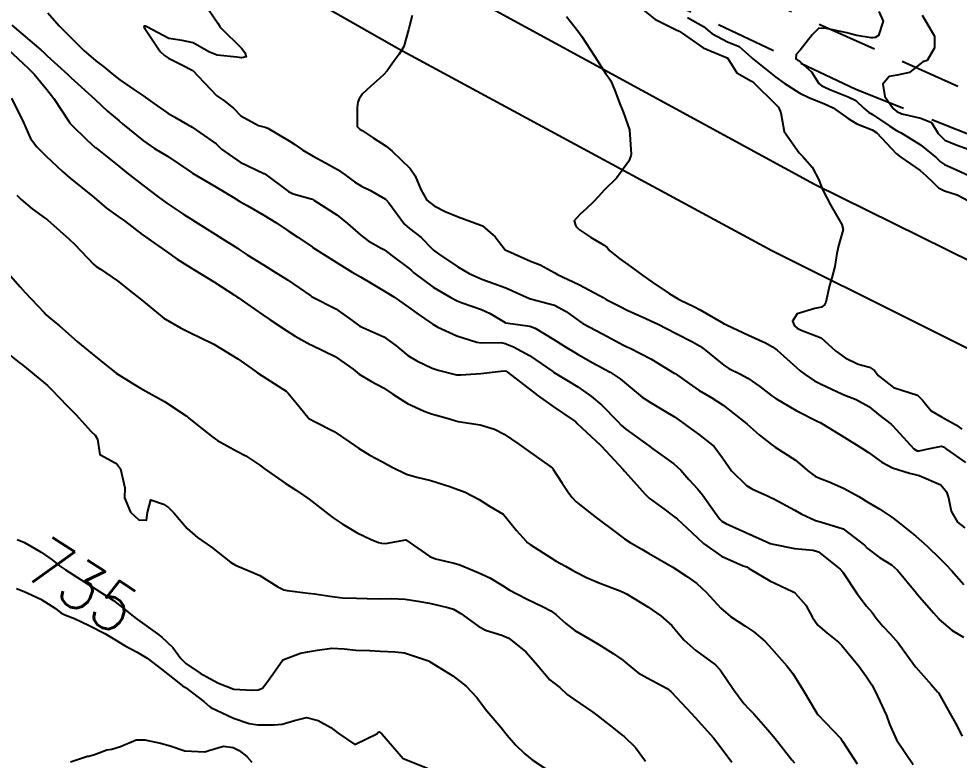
# Model space of a CAD drawing. Header units: metres. Extents: x 298520 to 308411, y 7433745 to 7450750.
# Drawn here: x 299118.1 to 299195.5, y 7449397.6 to 7449458.7 of the extents above; entities that cross this region are included whole.
import ezdxf
from ezdxf.enums import TextEntityAlignment as Align

# ---------------------------------------------------------------- set-up
doc = ezdxf.new("R2010")
doc.units = ezdxf.units.M
doc.header["$LTSCALE"] = 10
doc.linetypes.add('DASHED', pattern=[0.75, 0.5, -0.25])
for name, color, linetype in [('Cotas', 45, 'Continuous'), ('Curvas de Nivel 1m', 11, 'Continuous'), ('Curvas de Nivel 5m', 15, 'Continuous'), ('Vias Primárias', 230, 'Continuous'), ('Vias Secundárias', 230, 'DASHED')]:
    doc.layers.add(name, color=color, linetype=linetype)
doc.styles.add('Style-STANDARD', font='STANDARD.shx')

msp = doc.modelspace()

# ---------------------------------------------------------------- linework, layer by layer
at = {"layer": 'Curvas de Nivel 1m', "flags": 128}
for points, elevation in [([(299133.313, 7449459.971), (299134.437, 7449458.321), (299134.581, 7449458.104), (299134.698, 7449457.956), (299136.408, 7449456.26), (299136.681, 7449455.927), (299136.767, 7449455.558), (299136.398, 7449455.473), (299136, 7449455.537), (299134.4, 7449455.699), (299133.711, 7449455.967), (299132.414, 7449456.718), (299131.51, 7449456.895), (299130.419, 7449457.056), (299128.605, 7449458.027), (299128.498, 7449458.094), (299128.434, 7449458.095), (299128.381, 7449458.083), (299128.363, 7449458.031), (299128.431, 7449457.893), (299129.702, 7449456.011), (299130.064, 7449455.669), (299130.397, 7449455.456), (299131.47, 7449454.911), (299132.387, 7449454.423), (299132.838, 7449453.975), (299134.359, 7449452.357), (299134.931, 7449451.951), (299135.73, 7449451.322), (299136.341, 7449450.697), (299137.791, 7449449.915), (299138.332, 7449449.779), (299138.555, 7449449.684), (299140.32, 7449448.643), (299140.774, 7449448.34), (299141.456, 7449447.873), (299142.305, 7449447.364), (299143.313, 7449446.835), (299144.29, 7449446.288), (299144.929, 7449445.83), (299145.71, 7449445.252), (299146.274, 7449444.913), (299147.008, 7449444.547), (299148.263, 7449443.845), (299148.322, 7449443.789), (299148.524, 7449443.523), (299149.81, 7449441.774), (299150.229, 7449441.419), (299151.161, 7449440.694), (299152.1, 7449439.742), (299152.152, 7449439.681), (299152.212, 7449439.628), (299152.622, 7449439.323), (299154.198, 7449438.249), (299155.155, 7449437.71), (299156.186, 7449437.251), (299156.879, 7449436.993), (299158.176, 7449436.535), (299160.106, 7449435.651), (299160.163, 7449435.629), (299160.192, 7449435.62), (299162.158, 7449435.096), (299163.124, 7449434.586), (299164.145, 7449433.83), (299164.514, 7449433.596), (299166.131, 7449432.754), (299167.859, 7449431.811), (299168.115, 7449431.678), (299168.391, 7449431.547), (299170.104, 7449430.682), (299172.037, 7449429.511), (299172.093, 7449429.474), (299173.246, 7449428.654), (299174.079, 7449428.083), (299175.115, 7449427.47), (299176.064, 7449426.871), (299177.866, 7449425.442), (299178.041, 7449425.287), (299179.028, 7449424.42), (299180.025, 7449423.617), (299180.336, 7449423.407), (299182.007, 7449422.328), (299183.143, 7449421.373), (299183.64, 7449421.016), (299183.988, 7449420.847), (299184.785, 7449420.552), (299185.98, 7449420.035), (299187.229, 7449419.327), (299187.968, 7449418.873), (299188.953, 7449418.295), (299189.956, 7449417.637), (299190.421, 7449417.285), (299191.935, 7449416.083), (299192.864, 7449415.261), (299193.913, 7449414.241), (299194.406, 7449413.741), (299194.866, 7449413.236), (299195.886, 7449412.104)], 727), ([(299120.444, 7449459.179), (299121.373, 7449458.111), (299122.418, 7449457.076), (299123.422, 7449456.09), (299124.394, 7449455.232), (299125.053, 7449454.733), (299125.886, 7449454.057), (299126.377, 7449453.674), (299127.535, 7449452.869), (299128.357, 7449452.312), (299128.774, 7449452.024), (299129.701, 7449451.365), (299130.342, 7449450.927), (299130.917, 7449450.579), (299131.956, 7449449.986), (299132.194, 7449449.845), (299132.331, 7449449.757), (299132.976, 7449449.324), (299134.317, 7449448.392), (299134.534, 7449448.176), (299134.753, 7449447.953), (299136.297, 7449446.883), (299138.243, 7449445.951), (299138.283, 7449445.935), (299138.329, 7449445.91), (299140.269, 7449444.471), (299140.661, 7449444.278), (299142.144, 7449443.862), (299142.235, 7449443.833), (299142.262, 7449443.825), (299142.355, 7449443.765), (299144.243, 7449442.532), (299145.131, 7449441.831), (299146.223, 7449440.859), (299146.817, 7449440.409), (299147.906, 7449439.795), (299148.107, 7449439.687), (299148.211, 7449439.622), (299148.815, 7449439.176), (299150.196, 7449438.127), (299150.384, 7449437.957), (299150.595, 7449437.764), (299152.176, 7449436.59), (299153.637, 7449435.725), (299154.16, 7449435.463), (299154.574, 7449435.301), (299156.153, 7449434.75), (299156.873, 7449434.412), (299158.104, 7449433.671), (299158.143, 7449433.653), (299158.167, 7449433.645), (299160.139, 7449433.365), (299160.576, 7449433.206), (299162.123, 7449432.271), (299163.165, 7449431.614), (299163.756, 7449431.252), (299164.107, 7449431.051), (299165.325, 7449430.363), (299166.096, 7449429.937), (299166.332, 7449429.813), (299166.764, 7449429.57), (299167.573, 7449429.043), (299168.084, 7449428.63), (299169.4, 7449427.537), (299170.066, 7449427.074), (299171.161, 7449426.414), (299172.049, 7449425.894), (299172.631, 7449425.501), (299173.444, 7449424.895), (299174.033, 7449424.484), (299175.311, 7449423.467), (299176.009, 7449422.537), (299176.731, 7449421.453), (299177.981, 7449420.237), (299178.477, 7449419.932), (299179.647, 7449419.415), (299179.875, 7449419.314), (299179.972, 7449419.271), (299180.233, 7449419.145), (299181.961, 7449418.201), (299182.488, 7449417.911), (299183.671, 7449417.364), (299183.952, 7449417.268), (299184.068, 7449417.242), (299185.943, 7449416.683), (299187.684, 7449415.322), (299187.921, 7449415.087), (299188.934, 7449414.325), (299189.907, 7449413.713), (299190.423, 7449413.285), (299191.876, 7449411.504), (299192.062, 7449411.268), (299193.368, 7449409.745), (299193.807, 7449409.25), (299193.852, 7449409.197), (299194.914, 7449408.305), (299195.838, 7449407.743)], 728), ([(299150.441, 7449458.966), (299150.189, 7449458.009), (299150.141, 7449457.773), (299149.765, 7449456.42), (299149.389, 7449455.78), (299148.955, 7449455.227), (299148.389, 7449454.411), (299148.099, 7449454.08), (299147.782, 7449453.796), (299147.043, 7449453.134), (299146.363, 7449452.503), (299146.076, 7449452.095), (299145.968, 7449451.816), (299145.91, 7449451.378), (299145.923, 7449449.816), (299146.132, 7449449.614), (299146.33, 7449449.481), (299147.237, 7449448.888), (299148.317, 7449448.193), (299148.79, 7449447.785), (299150.292, 7449446.355), (299150.705, 7449445.764), (299151.154, 7449444.639), (299151.666, 7449443.749), (299152.256, 7449443.285), (299153.154, 7449442.826), (299154.243, 7449442.388), (299156.114, 7449441.701), (299156.232, 7449441.64), (299157.28, 7449440.741), (299158.121, 7449439.671), (299158.172, 7449439.63), (299158.212, 7449439.61), (299158.311, 7449439.57), (299160.204, 7449438.734), (299160.996, 7449438.433), (299162.194, 7449437.756), (299162.27, 7449437.705), (299162.424, 7449437.627), (299164.181, 7449436.797), (299165.862, 7449435.888), (299166.165, 7449435.721), (299166.433, 7449435.576), (299167.578, 7449434.979), (299168.154, 7449434.692), (299169.679, 7449434.003), (299170.146, 7449433.796), (299170.717, 7449433.524), (299172.132, 7449432.802), (299173.54, 7449432.07), (299174.117, 7449431.741), (299174.488, 7449431.476), (299176.1, 7449430.162), (299176.528, 7449429.884), (299177.419, 7449429.447), (299178.089, 7449429.091), (299179.07, 7449428.412), (299180.075, 7449427.634), (299180.39, 7449427.407), (299182.058, 7449426.426), (299183.921, 7449425.486), (299184.044, 7449425.431), (299184.188, 7449425.359), (299186.032, 7449424.232), (299187.472, 7449423.326), (299188.018, 7449422.968), (299189.129, 7449422.181), (299189.999, 7449421.69), (299191.39, 7449421.276), (299191.992, 7449421.131), (299192.189, 7449421.07), (299193.984, 7449420.313), (299194.456, 7449419.721), (299194.618, 7449419.24), (299194.846, 7449418.121), (299195.362, 7449417.229), (299195.946, 7449416.747)], 726), ([(299169.331, 7449459.541), (299170.44, 7449458.65), (299172.12, 7449457.812), (299172.425, 7449457.666), (299172.671, 7449457.498), (299174.411, 7449456.302), (299176.384, 7449455.48), (299176.403, 7449455.474), (299177.177, 7449454.235), (299178.384, 7449453.561), (299178.595, 7449453.428), (299180.357, 7449451.672), (299180.602, 7449451.408), (299180.819, 7449450.935), (299181.085, 7449449.402), (299182.307, 7449447.651), (299182.578, 7449447.386), (299183.385, 7449446.465), (299183.957, 7449445.365), (299184.043, 7449445.126), (299184.275, 7449444.566), (299184.902, 7449443.354), (299185.843, 7449441.74), (299185.928, 7449441.343), (299185.569, 7449439.997), (299185.416, 7449439.348), (299185.256, 7449438.291), (299185.002, 7449437.352), (299184.812, 7449436.718), (299184.505, 7449435.357), (299184.399, 7449435.119), (299184.159, 7449434.937), (299183.613, 7449434.824), (299182.153, 7449434.378), (299181.76, 7449433.781), (299181.921, 7449433.392), (299182.14, 7449433.21), (299182.468, 7449433.055), (299184.129, 7449432.423), (299185.305, 7449431.348), (299186.107, 7449430.753), (299187.186, 7449430.245), (299188.1, 7449429.987), (299188.511, 7449429.727), (299188.822, 7449429.309), (299190.078, 7449428.308), (299191.464, 7449427.884), (299192.069, 7449427.688), (299192.473, 7449427.264), (299193.191, 7449426.39), (299194.05, 7449425.916), (299195.269, 7449425.228), (299195.706, 7449424.892)], 724), ([(299188.886, 7449459.306), (299189.239, 7449458.504), (299188.859, 7449457.306), (299188.579, 7449457.151), (299188.421, 7449457.128), (299188.242, 7449457.134), (299187.072, 7449457.33), (299186.425, 7449457.484), (299186.233, 7449457.535), (299184.431, 7449457.913), (299183.911, 7449457.887), (299183.393, 7449457.375), (299182.41, 7449456.095), (299182.058, 7449455.742), (299182.04, 7449455.394), (299182.401, 7449455.152), (299183.342, 7449454.325), (299183.949, 7449453.366), (299184.185, 7449453.177), (299184.37, 7449453.092), (299184.847, 7449452.877), (299186.362, 7449452.272), (299186.994, 7449451.965), (299187.644, 7449451.321), (299188.027, 7449450.992), (299188.348, 7449450.797), (299189.787, 7449449.847), (299190.335, 7449449.492), (299190.702, 7449449.286), (299192.319, 7449448.323), (299193.625, 7449447.25), (299193.968, 7449446.913), (299194.297, 7449446.689), (299195.263, 7449446.26), (299196.289, 7449445.786)], 722), ([(299192.449, 7449458.991), (299193.473, 7449457.254), (299193.462, 7449456.303), (299192.843, 7449455.263), (299192.512, 7449455.158), (299192.4, 7449455.075), (299191.4, 7449454.268), (299190.384, 7449454.05), (299189.738, 7449453.941), (299189.194, 7449453.302), (299189.381, 7449452.281), (299190.063, 7449451.293), (299190.351, 7449451.063), (299190.766, 7449450.869), (299192.345, 7449450.518), (299193.227, 7449450.142), (299193.764, 7449449.249), (299194.325, 7449448.681), (299195.248, 7449448.302), (299196.314, 7449447.934)], 721), ([(299117.493, 7449458.159), (299118.421, 7449457.382), (299119.864, 7449456.128), (299120.153, 7449455.876), (299120.398, 7449455.655), (299122.089, 7449454.103), (299122.379, 7449453.833), (299124.311, 7449452.08), (299124.353, 7449452.042), (299125.371, 7449451.092), (299126.335, 7449450.276), (299126.607, 7449450.047), (299128.319, 7449448.635), (299129.23, 7449448.021), (299130.303, 7449447.372), (299132.159, 7449446.108), (299132.284, 7449446.02), (299132.348, 7449445.979), (299134.272, 7449444.855), (299134.842, 7449444.525), (299135.788, 7449443.937), (299136.259, 7449443.654), (299136.856, 7449443.322), (299138.242, 7449442.516), (299139.219, 7449441.9), (299140.226, 7449441.235), (299141.045, 7449440.701), (299142.213, 7449439.905), (299142.282, 7449439.859), (299144.201, 7449438.658), (299145.521, 7449437.827), (299146.187, 7449437.429), (299147.075, 7449436.911), (299148.17, 7449436.26), (299148.937, 7449435.782), (299150.155, 7449434.951), (299150.834, 7449434.444), (299151.819, 7449433.745), (299152.14, 7449433.539), (299152.576, 7449433.296), (299154.126, 7449432.582), (299155.774, 7449432.047), (299156.118, 7449432.011), (299157.762, 7449432.031), (299158.117, 7449431.945), (299158.805, 7449431.663), (299160.106, 7449430.968), (299162.024, 7449429.631), (299162.092, 7449429.583), (299163.316, 7449428.842), (299164.081, 7449428.373), (299165.219, 7449427.589), (299166.062, 7449426.874), (299167.324, 7449425.561), (299167.674, 7449425.19), (299168.036, 7449424.894), (299169.915, 7449423.531), (299170.022, 7449423.452), (299170.276, 7449423.271), (299172.001, 7449422.036), (299172.573, 7449421.501), (299173.236, 7449420.742), (299173.977, 7449419.936), (299174.352, 7449419.476), (299175.338, 7449418.087), (299175.79, 7449417.462), (299175.95, 7449417.297), (299176.282, 7449417.123), (299177.937, 7449416.375), (299179.82, 7449415.516), (299179.924, 7449415.476), (299180.175, 7449415.407), (299181.92, 7449415.048), (299183.482, 7449414.93), (299183.917, 7449414.775), (299185.695, 7449413.342), (299185.899, 7449413.105), (299187.087, 7449411.328), (299187.863, 7449410.314), (299188.316, 7449409.771), (299188.655, 7449409.308), (299189.198, 7449408.651), (299189.84, 7449408.013), (299190.47, 7449407.284), (299191.805, 7449405.423), (299191.922, 7449405.269), (299193.192, 7449403.852), (299193.717, 7449403.251), (299193.782, 7449403.162), (299194.871, 7449401.233), (299195.181, 7449400.662), (299195.737, 7449399.584)], 729), ([(299173.13, 7449458.806), (299174.431, 7449458.046), (299175.12, 7449457.473), (299176.416, 7449456.788), (299177.373, 7449456.407), (299178.404, 7449455.512), (299178.483, 7449455.429), (299180.388, 7449453.894), (299181.074, 7449453.403), (299182.371, 7449452.565), (299183.154, 7449452.171), (299184.357, 7449451.719), (299185.114, 7449451.352), (299186.344, 7449450.478), (299187.061, 7449450.05), (299188.335, 7449449.557), (299188.717, 7449449.306), (299190.308, 7449447.601), (299190.683, 7449447.286), (299192.292, 7449446.184), (299192.774, 7449445.749), (299193.308, 7449445.255), (299193.797, 7449444.766), (299194.276, 7449444.517), (299195.316, 7449444.186), (299196.268, 7449443.694)], 723), ([(299117.448, 7449452.159), (299118.335, 7449450.364), (299118.407, 7449450.222), (299118.439, 7449450.148), (299119.013, 7449448.832), (299119.532, 7449448.132), (299120.302, 7449447.384), (299121.66, 7449446.106), (299122.278, 7449445.565), (299124.122, 7449444.081), (299124.262, 7449443.961), (299125.271, 7449443.083), (299126.246, 7449442.402), (299126.762, 7449442.045), (299128.222, 7449440.929), (299129.499, 7449440.017), (299130.208, 7449439.515), (299131.094, 7449438.889), (299132.195, 7449438.194), (299132.563, 7449437.976), (299134.179, 7449437.007), (299135.825, 7449435.935), (299136.025, 7449435.795), (299136.161, 7449435.704), (299136.892, 7449435.186), (299138.147, 7449434.303), (299138.753, 7449433.904), (299140.134, 7449432.99), (299140.807, 7449432.558), (299142.044, 7449431.861), (299142.122, 7449431.822), (299142.185, 7449431.796), (299144.103, 7449430.879), (299145.6, 7449429.825), (299146.089, 7449429.429), (299147.088, 7449428.81), (299148.078, 7449428.283), (299148.858, 7449427.782), (299150.061, 7449427.007), (299151.424, 7449426.378), (299152.049, 7449426.159), (299153.512, 7449425.725), (299154.041, 7449425.572), (299154.23, 7449425.529), (299156.038, 7449425.247), (299157.241, 7449424.888), (299158.031, 7449424.476), (299159.243, 7449423.658), (299160.015, 7449423.111), (299161.792, 7449421.836), (299161.994, 7449421.685), (299162.041, 7449421.629), (299162.797, 7449420.434), (299163.347, 7449419.609), (299163.622, 7449419.258), (299163.966, 7449418.911), (299165.615, 7449417.583), (299165.949, 7449417.337), (299166.81, 7449416.701), (299167.927, 7449415.852), (299168.399, 7449415.553), (299169.37, 7449414.991), (299169.914, 7449414.664), (299171.903, 7449413.51), (299173.127, 7449412.724), (299173.883, 7449412.175), (299174.658, 7449411.472), (299175.86, 7449410.155), (299176.658, 7449409.452), (299177.845, 7449408.682), (299178.591, 7449408.179), (299179.501, 7449407.415), (299179.828, 7449407.074), (299181.312, 7449405.395), (299181.797, 7449404.765), (299182.659, 7449403.381), (299183.764, 7449401.484), (299183.807, 7449401.413), (299183.847, 7449401.369), (299185.734, 7449399.4), (299185.78, 7449399.34), (299185.878, 7449399.192), (299187.087, 7449397.326)], 731), ([(299117.9, 7449444.154), (299118.26, 7449443.809), (299119.154, 7449443.038), (299120.244, 7449442.255), (299120.425, 7449442.118), (299122.219, 7449440.538), (299122.671, 7449440.095), (299124.197, 7449438.476), (299124.418, 7449438.299), (299124.792, 7449438.071), (299126.179, 7449437.104), (299127.538, 7449436.036), (299128.158, 7449435.53), (299130.036, 7449434.011), (299130.142, 7449433.94), (299131.386, 7449433.242), (299132.132, 7449432.847), (299133.964, 7449431.962), (299134.122, 7449431.889), (299134.264, 7449431.815), (299136.104, 7449430.682), (299137.205, 7449429.919), (299137.714, 7449429.541), (299138.087, 7449429.285), (299139.759, 7449428.21), (299140.074, 7449428.008), (299140.142, 7449427.958), (299140.206, 7449427.888), (299140.885, 7449427.053), (299141.857, 7449425.863), (299141.946, 7449425.766), (299142.041, 7449425.698), (299142.346, 7449425.55), (299144.031, 7449424.697), (299145.318, 7449423.827), (299146.018, 7449423.318), (299146.965, 7449422.758), (299148.007, 7449422.197), (299148.752, 7449421.783), (299149.994, 7449421.184), (299150.832, 7449420.92), (299151.986, 7449420.647), (299153.55, 7449420.155), (299153.977, 7449420.013), (299154.825, 7449419.711), (299155.967, 7449419.081), (299156.813, 7449418.538), (299157.955, 7449417.878), (299158.139, 7449417.668), (299159.053, 7449416.542), (299159.828, 7449415.651), (299159.922, 7449415.564), (299160.178, 7449415.39), (299161.909, 7449414.268), (299162.309, 7449414.026), (299163.084, 7449413.612), (299163.608, 7449413.313), (299163.898, 7449413.146), (299164.808, 7449412.676), (299165.889, 7449412.194), (299167.578, 7449411.563), (299167.881, 7449411.442), (299168.111, 7449411.325), (299169.864, 7449410.257), (299170.915, 7449409.519), (299171.845, 7449408.705), (299172.388, 7449408.052), (299172.85, 7449407.495), (299173.82, 7449406.646), (299175.415, 7449405.464), (299175.799, 7449405.061), (299176.9, 7449403.449), (299177.771, 7449402.286), (299178.18, 7449401.846), (299178.582, 7449401.428), (299179.744, 7449400.132), (299180.348, 7449399.404), (299181.715, 7449397.646), (299181.93, 7449397.388)], 732), ([(299116.791, 7449438.164), (299118.17, 7449436.613), (299118.58, 7449436.146), (299120.147, 7449434.502), (299120.324, 7449434.306), (299120.524, 7449434.124), (299121.417, 7449433.392), (299122.13, 7449432.762), (299122.889, 7449432.092), (299124.108, 7449431.087), (299125.386, 7449430.061), (299125.775, 7449429.74), (299126.087, 7449429.506), (299127.52, 7449428.594), (299128.075, 7449428.262), (299128.506, 7449428.026), (299130.06, 7449427.165), (299131.843, 7449425.983), (299131.953, 7449425.892), (299132.041, 7449425.821), (299132.759, 7449425.249), (299134.026, 7449424.228), (299134.409, 7449423.956), (299136.014, 7449423.07), (299136.766, 7449422.685), (299137.892, 7449421.912), (299138.002, 7449421.828), (299138.262, 7449421.644), (299139.981, 7449420.451), (299140.835, 7449419.877), (299141.533, 7449419.431), (299141.966, 7449419.13), (299143.593, 7449417.844), (299143.949, 7449417.576), (299144.696, 7449417.078), (299145.931, 7449416.35), (299147.061, 7449415.803), (299147.687, 7449415.56), (299147.92, 7449415.497), (299148.248, 7449415.458), (299149.923, 7449415.77), (299151.909, 7449414.397), (299152.358, 7449414.194), (299153.904, 7449413.852), (299154.374, 7449413.715), (299155.897, 7449413.084), (299156.836, 7449412.629), (299157.886, 7449412), (299158.439, 7449411.664), (299159.872, 7449410.902), (299161.238, 7449410.26), (299161.857, 7449409.935), (299162.283, 7449409.624), (299163.105, 7449408.871), (299163.84, 7449408.314), (299165.07, 7449407.588), (299165.826, 7449407.136), (299166.988, 7449406.395), (299167.807, 7449405.855), (299168.166, 7449405.555), (299169.065, 7449404.81), (299169.792, 7449404.399), (299171.456, 7449403.513), (299171.78, 7449403.257), (299172.623, 7449402.349), (299173.432, 7449401.485), (299173.758, 7449401.148), (299175.273, 7449399.465), (299175.727, 7449398.844), (299176.779, 7449397.449)], 733), ([(299117.124, 7449431.144), (299118.096, 7449430.385), (299118.379, 7449430.147), (299120.079, 7449428.767), (299120.423, 7449428.472), (299120.781, 7449428.119), (299122.053, 7449426.803), (299122.751, 7449426.093), (299124.029, 7449424.695), (299124.34, 7449424.39), (299124.526, 7449424.072), (299124.741, 7449422.799), (299126.004, 7449422.116), (299126.109, 7449422.049), (299126.429, 7449421.613), (299126.776, 7449420.042), (299126.774, 7449419.233), (299127.248, 7449418.037), (299127.947, 7449417.418), (299128.583, 7449417.384), (299128.667, 7449418.023), (299128.921, 7449419.063), (299129.96, 7449418.706), (299130.383, 7449418.429), (299130.834, 7449417.997), (299131.934, 7449416.7), (299132.769, 7449415.972), (299133.915, 7449415.172), (299135.491, 7449413.944), (299135.9, 7449413.68), (299137.15, 7449413.175), (299137.892, 7449412.839), (299139.401, 7449411.895), (299139.88, 7449411.663), (299140.166, 7449411.598), (299141.876, 7449411.383), (299142.402, 7449411.328), (299143.872, 7449411.106), (299144.712, 7449410.99), (299145.87, 7449410.958), (299146.732, 7449410.945), (299147.87, 7449410.915), (299148.715, 7449410.937), (299149.869, 7449410.873), (299150.907, 7449410.72), (299151.865, 7449410.541), (299153.383, 7449410.205), (299153.858, 7449410.066), (299154.454, 7449409.714), (299155.843, 7449408.678), (299156.489, 7449408.34), (299157.835, 7449407.905), (299158.397, 7449407.664), (299159.817, 7449406.557), (299160.602, 7449405.642), (299161.789, 7449404.251), (299162.137, 7449403.975), (299162.608, 7449403.618), (299163.208, 7449403.039), (299163.773, 7449402.649), (299165.33, 7449401.584), (299165.758, 7449401.252), (299167.167, 7449400.14), (299167.735, 7449399.693), (299167.904, 7449399.557), (299168.843, 7449398.662), (299169.661, 7449397.531)], 734), ([(299117.877, 7449411.775), (299118.513, 7449411.504), (299119.864, 7449410.879), (299121.068, 7449410.112), (299121.512, 7449409.768), (299121.848, 7449409.601), (299122.655, 7449409.282), (299123.839, 7449408.717), (299125.144, 7449408.067), (299125.829, 7449407.653), (299126.812, 7449407.035), (299127.818, 7449406.508), (299128.615, 7449406.022), (299129.799, 7449405.115), (299131.228, 7449403.988), (299131.551, 7449403.754), (299131.779, 7449403.606), (299133.283, 7449402.45), (299133.764, 7449402.036), (299133.881, 7449401.959), (299135.75, 7449401.078), (299137.033, 7449400.631), (299137.742, 7449400.522), (299139.098, 7449400.541), (299139.744, 7449400.597), (299140.748, 7449400.88), (299141.752, 7449401.135), (299142.706, 7449400.899), (299143.74, 7449400.317), (299144.351, 7449399.834), (299145.724, 7449398.9), (299147.551, 7449399.793), (299147.631, 7449399.895), (299147.736, 7449399.966), (299147.958, 7449399.788), (299149.713, 7449397.77), (299151.705, 7449396.962)], 736), ([(299122.307, 7449397.494), (299123.712, 7449397.944), (299123.83, 7449397.96), (299124.299, 7449398.074), (299125.297, 7449398.485), (299125.718, 7449398.538), (299126.426, 7449398.756), (299127.725, 7449399.285), (299128.443, 7449399.305), (299129.723, 7449399.032), (299130.529, 7449398.806), (299131.717, 7449398.387), (299133.372, 7449398.307), (299133.717, 7449398.404), (299134.902, 7449398.768), (299135.72, 7449398.663), (299136.198, 7449398.413), (299136.826, 7449397.923), (299137.235, 7449397.444)], 737)]:
    msp.add_lwpolyline(points, dxfattribs=dict(at, elevation=elevation))
at = {"layer": 'Curvas de Nivel 5m', "flags": 128}
for points, elevation in [([(299163.162, 7449458.893), (299164.166, 7449457.603), (299164.419, 7449457.248), (299165.485, 7449455.589), (299166.389, 7449454.155), (299166.632, 7449453.823), (299166.795, 7449453.574), (299167.149, 7449452.791), (299167.607, 7449451.561), (299167.812, 7449451.022), (299168.333, 7449449.55), (299168.473, 7449447.548), (299168.455, 7449447.395), (299168.297, 7449446.971), (299167.275, 7449445.565), (299166.273, 7449444.583), (299165.795, 7449444.057), (299165.36, 7449443.589), (299164.795, 7449443.054), (299164.248, 7449442.584), (299163.785, 7449442.059), (299163.913, 7449441.603), (299164.23, 7449441.303), (299165.121, 7449440.694), (299166.218, 7449440.078), (299166.494, 7449439.854), (299166.728, 7449439.572), (299167.558, 7449438.911), (299168.202, 7449438.461), (299169.442, 7449437.538), (299170.185, 7449437.021), (299171.615, 7449436.072), (299172.165, 7449435.731), (299172.304, 7449435.647), (299172.557, 7449435.504), (299173.654, 7449434.983), (299174.155, 7449434.721), (299175.913, 7449433.694), (299176.144, 7449433.566), (299176.219, 7449433.534), (299176.386, 7449433.456), (299178.131, 7449432.619), (299179.549, 7449431.988), (299180.117, 7449431.676), (299180.494, 7449431.406), (299182.099, 7449429.966), (299182.406, 7449429.696), (299182.797, 7449429.379), (299183.587, 7449428.866), (299184.086, 7449428.625), (299185.465, 7449427.96), (299186.076, 7449427.689), (299187.02, 7449427.33), (299188.057, 7449426.754), (299188.848, 7449426.105), (299189.897, 7449425.292), (299189.978, 7449425.227), (299190.042, 7449425.166), (299191.757, 7449423.273), (299192.021, 7449423.113), (299192.199, 7449423.09), (299192.937, 7449423.261), (299194.025, 7449423.484), (299194.201, 7449423.424), (299194.458, 7449423.243), (299196.007, 7449422.148)], 725), ([(299117.177, 7449456.162), (299118.392, 7449455.031), (299118.854, 7449454.61), (299119.323, 7449454.136), (299120.364, 7449452.882), (299120.935, 7449452.114), (299122.141, 7449450.296), (299122.261, 7449450.101), (299122.332, 7449450.012), (299123.7, 7449448.705), (299124.313, 7449448.119), (299124.335, 7449448.101), (299124.361, 7449448.079), (299126.29, 7449446.541), (299126.917, 7449446.044), (299128.272, 7449444.982), (299129.525, 7449444.017), (299130.255, 7449443.491), (299131.658, 7449442.572), (299132.236, 7449442.215), (299132.601, 7449441.976), (299134.223, 7449440.952), (299134.841, 7449440.572), (299135.839, 7449439.936), (299136.068, 7449439.789), (299136.211, 7449439.698), (299136.872, 7449439.258), (299138.198, 7449438.417), (299139.044, 7449437.901), (299140.182, 7449437.182), (299142.106, 7449435.861), (299142.138, 7449435.836), (299142.163, 7449435.825), (299142.227, 7449435.794), (299144.152, 7449434.789), (299145.498, 7449433.826), (299146.136, 7449433.371), (299146.89, 7449433.051), (299148.124, 7449432.507), (299149.115, 7449431.78), (299150.105, 7449430.966), (299150.846, 7449430.504), (299152.095, 7449429.921), (299152.602, 7449429.735), (299154.089, 7449429.368), (299154.454, 7449429.351), (299156.091, 7449429.485), (299157.75, 7449429.675), (299158.093, 7449429.694), (299158.185, 7449429.669), (299160.079, 7449428.217), (299160.814, 7449427.643), (299162.06, 7449426.751), (299163.766, 7449425.604), (299163.917, 7449425.478), (299164.041, 7449425.36), (299165.965, 7449423.581), (299166.022, 7449423.524), (299167.817, 7449421.553), (299167.906, 7449421.465), (299167.991, 7449421.381), (299169.635, 7449419.533), (299169.97, 7449419.206), (299171.161, 7449418.318), (299171.955, 7449417.732), (299172.086, 7449417.64), (299172.268, 7449417.505), (299173.93, 7449415.965), (299174.443, 7449415.475), (299175.913, 7449414.427), (299177.708, 7449413.639), (299177.904, 7449413.577), (299178, 7449413.534), (299178.157, 7449413.436), (299179.888, 7449412.403), (299181.754, 7449411.512), (299181.874, 7449411.461), (299181.998, 7449411.388), (299182.87, 7449410.382), (299183.402, 7449409.375), (299183.847, 7449408.754), (299184.586, 7449408.104), (299185.558, 7449407.344), (299185.829, 7449407.078), (299187.248, 7449405.326), (299187.795, 7449404.571), (299188.296, 7449403.82), (299188.574, 7449403.308), (299188.96, 7449402.488), (299189.509, 7449401.294), (299189.753, 7449400.599), (299190.318, 7449399.284), (299191.713, 7449397.27)], 730), ([(299117.928, 7449415.799), (299118.527, 7449415.541), (299119.912, 7449414.759), (299120.799, 7449414.117), (299121.417, 7449413.626), (299121.895, 7449413.303), (299123.791, 7449412.081), (299123.882, 7449412.022), (299124.017, 7449411.942), (299125.863, 7449410.762), (299126.77, 7449410.046), (299127.364, 7449409.554), (299127.845, 7449409.202), (299129.478, 7449408.014), (299129.83, 7449407.754), (299130.738, 7449406.912), (299131.408, 7449405.986), (299131.807, 7449405.579), (299132.981, 7449404.782), (299133.789, 7449404.334), (299134.508, 7449403.953), (299135.778, 7449403.477), (299137.259, 7449403.399), (299137.778, 7449403.424), (299138.125, 7449403.561), (299138.408, 7449403.904), (299138.985, 7449404.708), (299139.813, 7449405.89), (299141.263, 7449406.431), (299141.82, 7449406.545), (299142.648, 7449406.685), (299143.823, 7449406.843), (299144.852, 7449406.795), (299145.816, 7449406.693), (299146.96, 7449406.659), (299147.815, 7449406.609), (299149.049, 7449406.543), (299149.813, 7449406.471), (299151.722, 7449405.833), (299151.804, 7449405.797), (299151.882, 7449405.749), (299153.077, 7449405.012), (299153.791, 7449404.557), (299154.895, 7449403.709), (299155.774, 7449402.773), (299156.238, 7449402.163), (299156.61, 7449401.692), (299157.743, 7449400.326), (299158.268, 7449399.672), (299158.945, 7449398.882), (299159.718, 7449398.138), (299160.339, 7449397.644), (299161.7, 7449396.745)], 735)]:
    msp.add_lwpolyline(points, dxfattribs=dict(at, elevation=elevation))
at = {"layer": 'Vias Primárias', "elevation": 710.86}
for points in [[(299429.802, 7449322.773), (299386.905, 7449344.142), (299349.14, 7449362.868), (299316.253, 7449379.142), (299285.79, 7449394.601), (299253.212, 7449410.626), (299218.45, 7449427.827), (299183.578, 7449445.056), (299152.661, 7449461.9, -0.018241), (299130.421, 7449476.647), (299112.001, 7449491.798), (299096.911, 7449505.812), (299089.813, 7449512.801), (299084.178, 7449518.714), (299078.992, 7449524.407), (299069.86, 7449535.041), (299062.592, 7449545.233), (299054.101, 7449558.005, -0.031517), (299038.122, 7449585.068, 0.591242)], [(299419.176, 7449320.433), (299383.258, 7449338.338), (299345.964, 7449356.83), (299313.136, 7449373.378), (299282.679, 7449388.515), (299249.697, 7449405.044), (299215.331, 7449421.983), (299180.074, 7449439.574), (299149.363, 7449456.189), (299125.502, 7449469.786), (299100.254, 7449484.364), (299084.171, 7449494.494), (299072.029, 7449501.713), (299061.547, 7449507.228), (299051.566, 7449512.296), (299033.813, 7449521.195), (299022.399, 7449526.827), (298998.827, 7449538.465, 0.532942), (298996.643, 7449535.963, 0.615501)]]:
    msp.add_lwpolyline(points, format="xyb", dxfattribs=at)
at = {"layer": 'Vias Secundárias'}
for points in [[(299383.908, 7449366.213), (299376.429, 7449368.693), (299341.78, 7449386.314), (299305.725, 7449404.506), (299265.541, 7449424.661), (299236.259, 7449436.795), (299209.06, 7449446.988), (299166.791, 7449465.924), (299146.578, 7449476.011), (299125.03, 7449481.081)], [(299382.207, 7449361.265), (299373.426, 7449365.663), (299359.402, 7449372.926), (299346.442, 7449379.716), (299317.257, 7449394.352), (299300.419, 7449402.981), (299280.524, 7449413.912), (299261.545, 7449423.379), (299245.249, 7449429.417), (299233.436, 7449434.401), (299218.165, 7449439.142), (299205.818, 7449444.209), (299197.869, 7449448.517), (299186.986, 7449452.882), (299171.625, 7449460.076), (299166.118, 7449462.665), (299157.027, 7449465.452), (299149.958, 7449467.272), (299144.502, 7449467.041)]]:
    msp.add_lwpolyline(points, dxfattribs=at)

# ---------------------------------------------------------------- texts
at = {"layer": 'Cotas', "style": 'Style-STANDARD'}
msp.add_text('735', height=4, rotation=326.90995, dxfattribs=at).set_placement((299123.283, 7449411.985, 735), align=Align.MIDDLE_CENTER)

doc.saveas('drawing.dxf')
